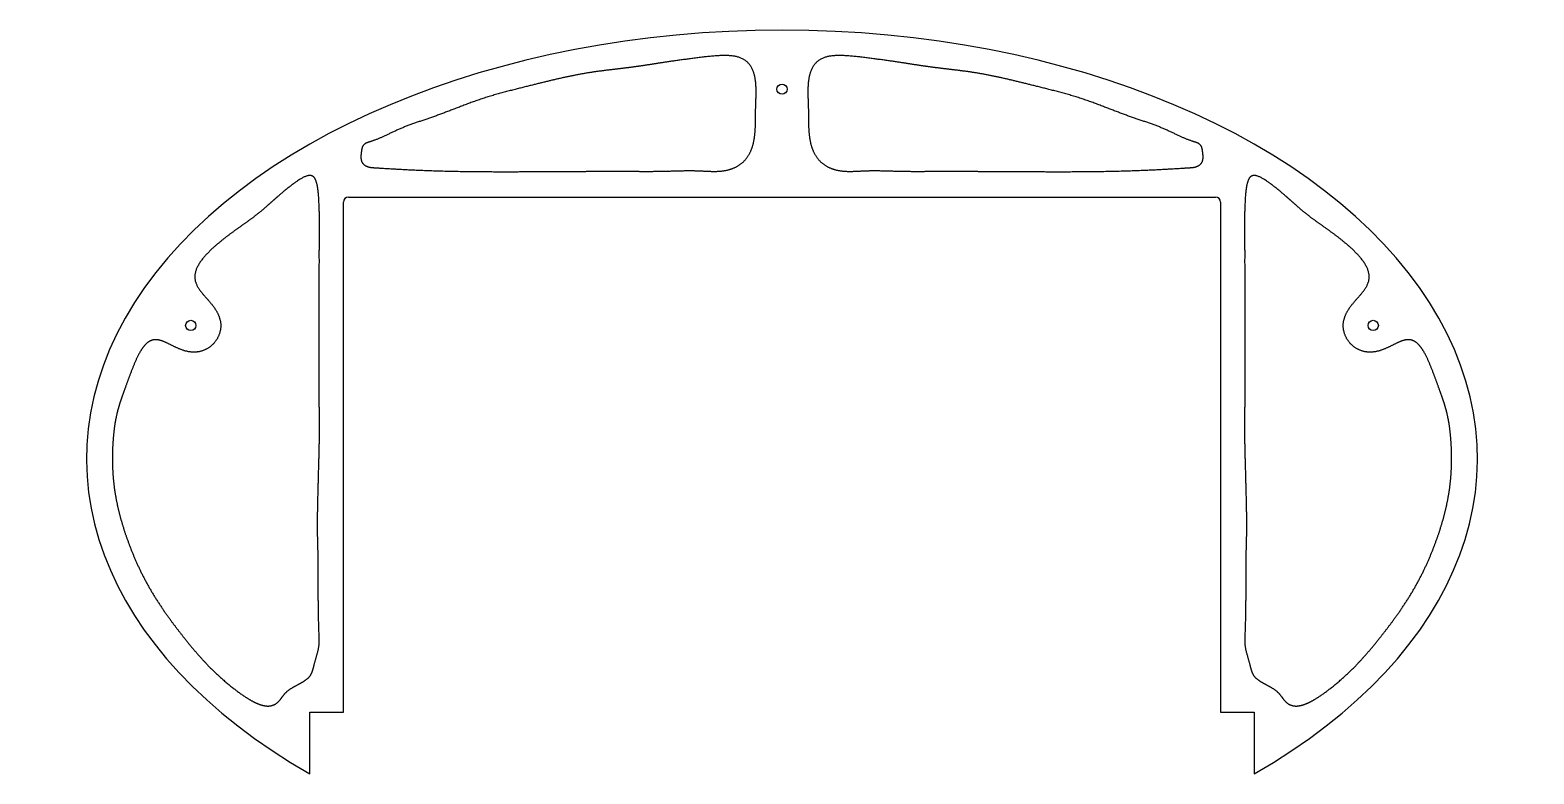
# Model space of a CAD drawing. Header units: inches. Extents: x -18.3 to 18.3, y -7.7 to 10.4.
import ezdxf

# ---------------------------------------------------------------- set-up
doc = ezdxf.new("R2010")
doc.units = ezdxf.units.IN
doc.layers.get('0').update_dxf_attribs({"linetype": 'CONTINUOUS'})

msp = doc.modelspace()

# ---------------------------------------------------------------- linework, layer by layer
for p, q in [((-10.682, -6.163), (-10.682, 6.249)), ((-10.557, 6.374), (10.557, 6.374)), ((10.682, 6.249), (10.682, -6.163)), ((-11.5, -7.663), (-11.5, -6.163)), ((-11.5, -6.163), (-10.682, -6.163)), ((10.682, -6.163), (11.5, -6.163)), ((11.5, -6.163), (11.5, -7.663))]:
    msp.add_line(p, q)
for centre in [(0, 9), (-14.4, 3.25), (14.4, 3.25)]:
    msp.add_circle(centre, 0.125)
for centre, start, end in [((-10.557, 6.249), 90, 180), ((10.557, 6.249), 0, 90)]:
    msp.add_arc(centre, 0.125, start, end)
msp.add_ellipse((0, 0), major_axis=(16.938, 0), ratio=0.616218, start_param=5.458706, end_param=10.249257)
for points in [[(-10.063, 7.106), (-10.08, 7.111), (-10.119, 7.124), (-10.193, 7.157), (-10.281, 7.248), (-10.246, 7.444), (-10.236, 7.636), (-10.13, 7.7), (-9.949, 7.74), (-9.715, 7.841), (-9.438, 7.978), (-9.126, 8.116), (-8.794, 8.224), (-8.466, 8.334), (-8.144, 8.454), (-7.816, 8.584), (-7.469, 8.715), (-7.094, 8.839), (-6.692, 8.947), (-6.298, 9.046), (-5.928, 9.137), (-5.586, 9.221), (-5.264, 9.296), (-4.95, 9.36), (-4.635, 9.413), (-4.317, 9.455), (-4.004, 9.491), (-3.706, 9.526), (-3.43, 9.563), (-3.172, 9.605), (-2.902, 9.648), (-2.594, 9.692), (-2.24, 9.741), (-1.846, 9.794), (-1.443, 9.829), (-1.067, 9.821), (-0.798, 9.678), (-0.66, 9.402), (-0.622, 9.073), (-0.632, 8.774), (-0.644, 8.541), (-0.644, 8.295), (-0.645, 8.023), (-0.672, 7.737), (-0.751, 7.467), (-0.898, 7.243), (-1.11, 7.088), (-1.368, 7.006), (-1.647, 6.991), (-1.918, 7.01), (-2.169, 7.021), (-2.43, 7.018), (-2.739, 7.006), (-3.115, 6.998), (-3.539, 7.001), (-3.915, 7.003), (-4.235, 7.003), (-4.52, 7.002), (-4.802, 7), (-5.108, 7), (-5.402, 7), (-5.655, 6.999), (-5.912, 6.996), (-6.23, 6.993), (-6.669, 6.991), (-7.251, 6.992), (-7.957, 7), (-8.652, 7.019), (-9.226, 7.046), (-9.639, 7.071), (-9.881, 7.086), (-9.978, 7.091), (-10.015, 7.095), (-10.045, 7.101), (-10.063, 7.106)], [(10.063, 7.106), (10.045, 7.101), (10.015, 7.095), (9.978, 7.091), (9.881, 7.086), (9.639, 7.071), (9.226, 7.046), (8.652, 7.019), (7.957, 7), (7.251, 6.992), (6.669, 6.991), (6.23, 6.993), (5.912, 6.996), (5.655, 6.999), (5.402, 7), (5.108, 7), (4.802, 7), (4.52, 7.002), (4.235, 7.003), (3.915, 7.003), (3.539, 7.001), (3.115, 6.998), (2.739, 7.006), (2.43, 7.018), (2.169, 7.021), (1.918, 7.01), (1.647, 6.991), (1.368, 7.006), (1.11, 7.088), (0.898, 7.243), (0.751, 7.467), (0.672, 7.737), (0.645, 8.023), (0.644, 8.295), (0.644, 8.541), (0.632, 8.774), (0.622, 9.073), (0.66, 9.402), (0.798, 9.678), (1.067, 9.821), (1.443, 9.829), (1.846, 9.794), (2.24, 9.741), (2.594, 9.692), (2.902, 9.648), (3.172, 9.605), (3.43, 9.563), (3.706, 9.526), (4.004, 9.491), (4.317, 9.455), (4.635, 9.413), (4.95, 9.36), (5.264, 9.296), (5.586, 9.221), (5.928, 9.137), (6.298, 9.046), (6.692, 8.947), (7.094, 8.839), (7.469, 8.715), (7.816, 8.584), (8.144, 8.454), (8.466, 8.334), (8.794, 8.224), (9.126, 8.116), (9.438, 7.978), (9.715, 7.841), (9.949, 7.74), (10.13, 7.7), (10.236, 7.636), (10.246, 7.444), (10.281, 7.248), (10.193, 7.157), (10.119, 7.124), (10.08, 7.111), (10.063, 7.106)], [(-12.814, -5.935), (-12.881, -5.904), (-13.019, -5.83), (-13.232, -5.686), (-13.497, -5.479), (-13.776, -5.229), (-13.997, -5.01), (-14.176, -4.815), (-14.334, -4.631), (-14.494, -4.437), (-14.663, -4.226), (-14.842, -3.992), (-15.027, -3.738), (-15.21, -3.468), (-15.383, -3.187), (-15.54, -2.902), (-15.68, -2.617), (-15.804, -2.334), (-15.913, -2.055), (-16.009, -1.781), (-16.094, -1.51), (-16.166, -1.236), (-16.226, -0.955), (-16.272, -0.664), (-16.301, -0.361), (-16.313, -0.05), (-16.308, 0.259), (-16.289, 0.553), (-16.257, 0.822), (-16.214, 1.057), (-16.161, 1.262), (-16.098, 1.454), (-16.025, 1.659), (-15.939, 1.894), (-15.84, 2.165), (-15.725, 2.449), (-15.593, 2.7), (-15.442, 2.872), (-15.27, 2.931), (-15.075, 2.878), (-14.853, 2.758), (-14.605, 2.635), (-14.339, 2.573), (-14.074, 2.619), (-13.844, 2.772), (-13.689, 3.003), (-13.641, 3.268), (-13.71, 3.526), (-13.872, 3.759), (-14.071, 3.97), (-14.244, 4.173), (-14.33, 4.385), (-14.292, 4.618), (-14.135, 4.868), (-13.89, 5.12), (-13.601, 5.359), (-13.317, 5.567), (-13.072, 5.739), (-12.876, 5.88), (-12.71, 6.011), (-12.544, 6.155), (-12.353, 6.326), (-12.127, 6.522), (-11.891, 6.711), (-11.678, 6.855), (-11.519, 6.918), (-11.418, 6.897), (-11.344, 6.804), (-11.295, 6.579), (-11.27, 6.202), (-11.262, 5.75), (-11.264, 5.344), (-11.269, 5.081), (-11.27, 5.002), (-11.269, 4.992), (-11.268, 4.804), (-11.27, 4.392), (-11.273, 3.774), (-11.276, 3.044), (-11.277, 2.313), (-11.275, 1.689), (-11.269, 1.227), (-11.263, 0.923), (-11.263, 0.608), (-11.272, 0.189), (-11.286, -0.318), (-11.301, -0.854), (-11.312, -1.338), (-11.314, -1.717), (-11.308, -1.975), (-11.299, -2.22), (-11.297, -2.595), (-11.296, -3.074), (-11.293, -3.591), (-11.284, -4.043), (-11.272, -4.365), (-11.264, -4.531), (-11.305, -4.695), (-11.375, -4.918), (-11.425, -5.136), (-11.465, -5.291), (-11.649, -5.423), (-11.896, -5.543), (-12.086, -5.656), (-12.167, -5.787), (-12.284, -5.958), (-12.446, -6.037), (-12.619, -6.013), (-12.748, -5.965), (-12.814, -5.935)], [(12.814, -5.935), (12.748, -5.965), (12.619, -6.013), (12.446, -6.037), (12.284, -5.958), (12.167, -5.787), (12.086, -5.656), (11.896, -5.543), (11.649, -5.423), (11.465, -5.291), (11.425, -5.136), (11.375, -4.918), (11.305, -4.695), (11.264, -4.531), (11.272, -4.365), (11.284, -4.043), (11.293, -3.591), (11.296, -3.074), (11.297, -2.595), (11.299, -2.22), (11.308, -1.975), (11.314, -1.717), (11.312, -1.338), (11.301, -0.854), (11.286, -0.318), (11.272, 0.189), (11.263, 0.608), (11.263, 0.923), (11.269, 1.227), (11.275, 1.689), (11.277, 2.313), (11.276, 3.044), (11.273, 3.774), (11.27, 4.392), (11.268, 4.804), (11.269, 4.992), (11.27, 5.002), (11.269, 5.081), (11.264, 5.344), (11.262, 5.75), (11.27, 6.202), (11.295, 6.579), (11.344, 6.804), (11.418, 6.897), (11.519, 6.918), (11.678, 6.855), (11.891, 6.711), (12.127, 6.522), (12.353, 6.326), (12.544, 6.155), (12.71, 6.011), (12.876, 5.88), (13.072, 5.739), (13.317, 5.567), (13.601, 5.359), (13.89, 5.12), (14.135, 4.868), (14.292, 4.618), (14.33, 4.385), (14.244, 4.173), (14.071, 3.97), (13.872, 3.759), (13.71, 3.526), (13.641, 3.268), (13.689, 3.003), (13.844, 2.772), (14.074, 2.619), (14.339, 2.573), (14.605, 2.635), (14.853, 2.758), (15.075, 2.878), (15.27, 2.931), (15.442, 2.872), (15.593, 2.7), (15.725, 2.449), (15.84, 2.165), (15.939, 1.894), (16.025, 1.659), (16.098, 1.454), (16.161, 1.262), (16.214, 1.057), (16.257, 0.822), (16.289, 0.553), (16.308, 0.259), (16.313, -0.05), (16.301, -0.361), (16.272, -0.664), (16.226, -0.955), (16.166, -1.236), (16.094, -1.51), (16.009, -1.781), (15.913, -2.055), (15.804, -2.334), (15.68, -2.617), (15.54, -2.902), (15.383, -3.187), (15.21, -3.468), (15.027, -3.738), (14.842, -3.992), (14.663, -4.226), (14.494, -4.437), (14.334, -4.631), (14.176, -4.815), (13.997, -5.01), (13.776, -5.229), (13.497, -5.479), (13.232, -5.686), (13.019, -5.83), (12.881, -5.904), (12.814, -5.935)]]:
    msp.add_open_spline(points, degree=5)

doc.saveas('drawing.dxf')
